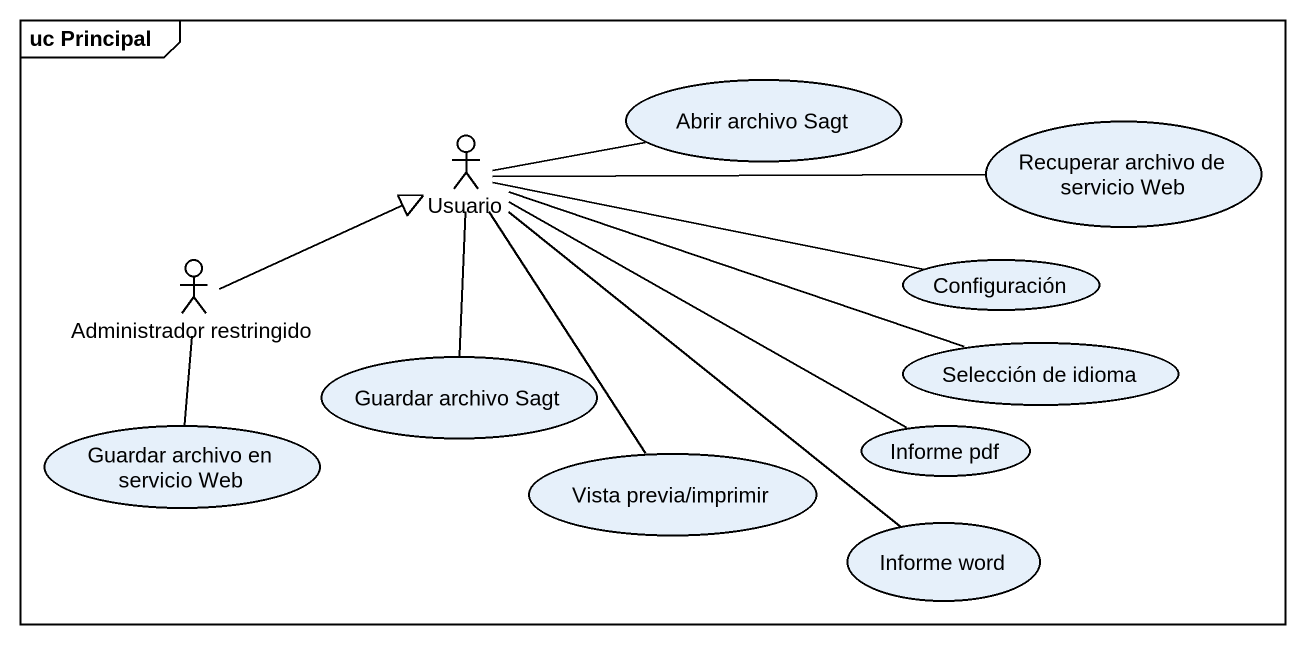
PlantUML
@startuml
mainframe uc Principal
usecase "Abrir archivo Sagt" as Abrir_archivo_Sagt
actor Usuario
usecase "Recuperar archivo de servicio Web" as Recuperar_archivo_de
actor "Administrador restringido" as Administrador_restringido
usecase Configuración
usecase "Guardar archivo Sagt" as Guardar_archivo_Sagt
usecase "Selección de idioma" as Selección_de_idioma
usecase "Guardar archivo en servicio Web" as Guardar_archivo_en_servicio
usecase "Informe pdf" as Informe_pdf
usecase "Vista previa/imprimir" as Vista_previa_imprimir
usecase "Informe word" as Informe_word
Usuario -right- Abrir_archivo_Sagt
Usuario -right- Recuperar_archivo_de
Usuario -right- Configuración
Usuario -- Guardar_archivo_Sagt
Usuario -right- Selección_de_idioma
Usuario -right- Informe_pdf
Usuario -- Vista_previa_imprimir
Usuario -- Informe_word
Administrador_restringido -right-|> Usuario
Administrador_restringido -- Guardar_archivo_en_servicio
@enduml
